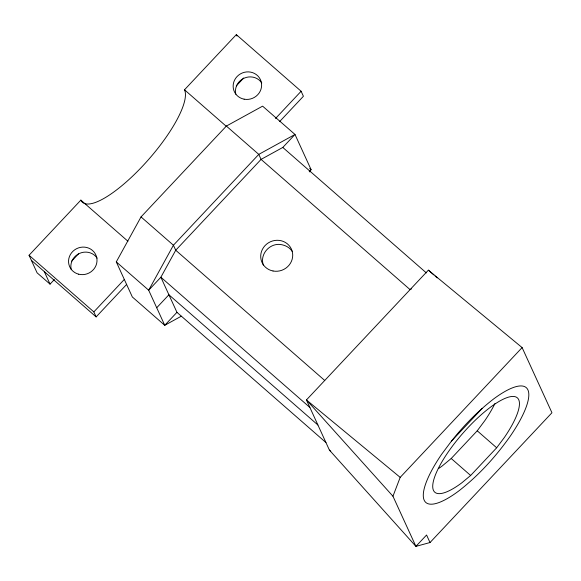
<?xml version="1.0" encoding="UTF-8"?>
<svg xmlns="http://www.w3.org/2000/svg" width="581" height="581" viewBox="0 0 581 581"><rect width="100%" height="100%" fill="white"/><g stroke="black" fill="none" stroke-linecap="round" stroke-linejoin="round"><path stroke-width="0.87" d="M430.02 542.538L426.577 535.014L415.909 546.372L392.959 496.239L400.186 477.371L522.116 347.583L428.371 270.158L306.441 399.946L329.398 450.079L415.909 546.372L430.02 542.538L551.95 412.75L522.116 347.583M181.287 316.217L164.75 325.302L132.352 296.993L116.287 261.9L141.03 216.916L226.379 126.062L262.605 106.149L294.995 134.465L311.06 169.558L309.76 171.925M451.444 441.146L441.705 454.182A76.242 21.541 -48.8 0 0 458.605 491.09C478.65 475.556 495.825 456.608 510.423 435.924A76.242 21.541 -48.8 0 0 493.53 399.024C477.778 411.21 463.776 425.539 451.444 441.146L482.143 408.465M438.524 468.584A62.675 17.706 -48.8 0 0 442.279 465.911L451.212 458.496L477.233 430.797L484.874 420.564A62.675 17.706 -48.8 0 0 494.932 403.541M496.668 447.784L504.308 437.551A62.675 17.706 -48.8 0 0 503.545 399.06A62.675 17.706 -48.8 0 0 438.285 468.533A62.675 17.706 -48.8 0 0 461.713 482.898L470.646 475.483L496.668 447.784L477.233 430.797M54.367 279.534L50.039 284.138L37.082 272.816L29.05 255.27L80.868 200.111A76.242 21.541 -48.8 0 0 142.447 166.253A76.242 21.541 -48.8 0 0 184.511 89.786L236.329 34.628L301.118 91.253L303.413 96.264L279.635 121.574M71.688 261.094L78.493 253.853M236.293 85.886L243.715 77.985M126.614 284.458L96.134 316.906L93.839 311.895L124.319 279.446M275.51 118.509L301.118 91.253M282.802 147.443L294.995 134.465L258.777 154.379L173.421 245.226L148.678 290.209L164.75 325.302L176.944 312.324L160.872 277.231L175.723 250.244L261.072 159.39L282.802 147.443L426.374 272.917M156.717 307.756L168.904 294.778L317.916 425.016M309.237 171.504L311.06 169.558L309.717 168.381M411.638 288.772L410.084 289.628L261.072 159.39L258.777 154.379L226.379 126.062M400.186 477.371L306.441 399.946L392.959 496.239M428.371 270.158L433.811 274.907M435.169 276.098L437.21 277.878M184.511 89.786L226.111 126.15M451.212 458.496L470.646 475.483M141.03 216.916L173.421 245.226L175.723 250.244L324.735 380.475M80.868 200.111L127.929 241.238M309.884 407.463L160.872 277.231L148.678 290.209L116.287 261.9M176.944 312.324L325.956 442.562M29.05 255.27L93.839 311.895M31.345 260.281L96.134 316.906M329.398 450.079L330.727 451.306M236.329 34.628L236.983 36.058M44.301 271.603L50.039 284.138M263.324 265.074C259.358 253.643 270.768 241.856 282.337 244.841A16.028 14.874 -5.9 0 1 292.308 251.464M71.223 269.555A14.351 13.653 -24.6 0 1 79.59 253.374A14.351 13.653 -24.6 0 1 97.143 258.138M235.813 94.267A14.351 13.653 -24.6 0 1 244.26 78.13A14.351 13.653 -24.6 0 1 261.784 82.981M78.696 274.203A14.351 13.653 -24.6 0 0 96.635 257.194A14.351 13.653 -24.6 0 0 73.017 251.203A14.351 13.653 -24.6 0 0 78.696 274.203M244.122 99.177A14.351 13.653 -24.6 0 0 261.014 81.187A14.351 13.653 -24.6 0 0 237.019 76.59A14.351 13.653 -24.6 0 0 244.122 99.177M273.034 270.993A16.145 15.367 -24.6 0 0 292.04 250.76A16.145 15.367 -24.6 0 0 265.045 245.589A16.145 15.367 -24.6 0 0 273.034 270.993"/></g></svg>
